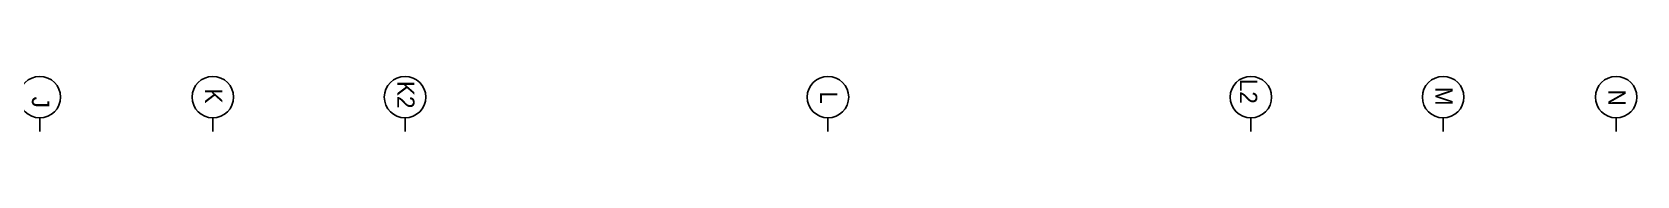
# Model space of a CAD drawing. Header units: millimetres. Extents: x 19868 to 801382, y -4805 to 85279.
# Drawn here: x 117938 to 159678, y -4805 to -3365 of the extents above; entities that cross this region are included whole.
import ezdxf

# ---------------------------------------------------------------- set-up
doc = ezdxf.new("R2010")
doc.units = ezdxf.units.MM
doc.header["$LTSCALE"] = 250
doc.layers.add('CK', color=221, linetype='Continuous', plot=False)
doc.styles.add('Gdim', font='')
doc.styles.get('Gdim').set_extended_font_data('Dotum')

# ---------------------------------------------------------------- blocks, each defined once
blk = doc.blocks.new('A$C9ac67253')
at = {"layer": 'CK', "linetype": 'Continuous', "elevation": 0}
for points in [[(0, 119300), (-360, 119300, -1), (-1440, 119300, -1), (-360, 119300, 0)], [(0, 109800), (-360, 109800, -1), (-1440, 109800, -1), (-360, 109800, 0)], [(0, 98800), (-360, 98800, -1), (-1440, 98800, -1), (-360, 98800, 0)], [(0, 87800), (-360, 87800, -1), (-1440, 87800, -1), (-360, 87800, 0)], [(0, 82800), (-360, 82800, -1), (-1440, 82800, -1), (-360, 82800, 0)]]:
    blk.add_lwpolyline(points, format="xyb", dxfattribs=at)
at = {"layer": 'CK', "linetype": 'Continuous'}
for points in [[(0, 114800), (-360, 114800, -1), (-1440, 114800, -1), (-360, 114800, 0)], [(0, 78300), (-360, 78300, -1), (-1440, 78300, -1), (-360, 78300, 0)]]:
    blk.add_lwpolyline(points, format="xyb", dxfattribs=at)
at = {"layer": 'CK', "linetype": 'Continuous', "style": 'Gdim'}
for s, p in [('N', (-1097, 119096)), ('M', (-1168, 114596)), ('L2', (-1380, 109514)), ('L', (-1050, 98596)), ('K2', (-1323, 87596)), ('K', (-1125, 82596)), ('J', (-912, 78096))]:
    blk.add_text(s, height=450, dxfattribs=at).set_placement(p)

msp = doc.modelspace()

# ---------------------------------------------------------------- block references
at = {"layer": 'CK', "rotation": 270}
msp.add_blockref('A$C9ac67253', (39838.2, -4805.4), dxfattribs=at)

doc.saveas('drawing.dxf')
